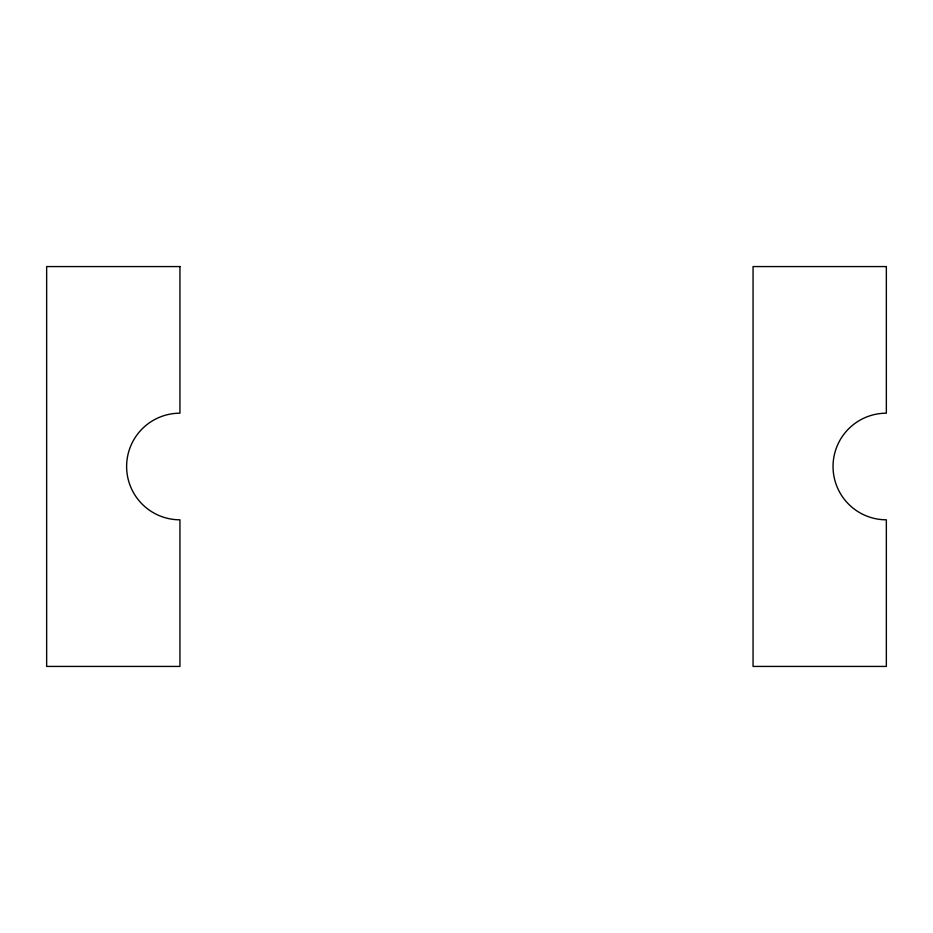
<?xml version="1.0" encoding="UTF-8"?>
<svg xmlns="http://www.w3.org/2000/svg" width="933" height="933" viewBox="0 0 933 933"><rect width="100%" height="100%" fill="white"/><g stroke="black" fill="none" stroke-linecap="round" stroke-linejoin="round"><path stroke-width="1.4" d="M179.941 266.57L46.65 266.57L46.65 666.43L179.941 666.43L179.941 519.809A53.309 53.309 0 0 1 126.62 466.5A53.309 53.309 0 0 1 179.941 413.191L179.941 266.57M886.35 266.57L753.059 266.57L753.059 666.43L886.35 666.43L886.35 519.809A53.309 53.309 0 0 1 833.041 466.5A53.309 53.309 0 0 1 886.35 413.191L886.35 266.57"/></g></svg>
